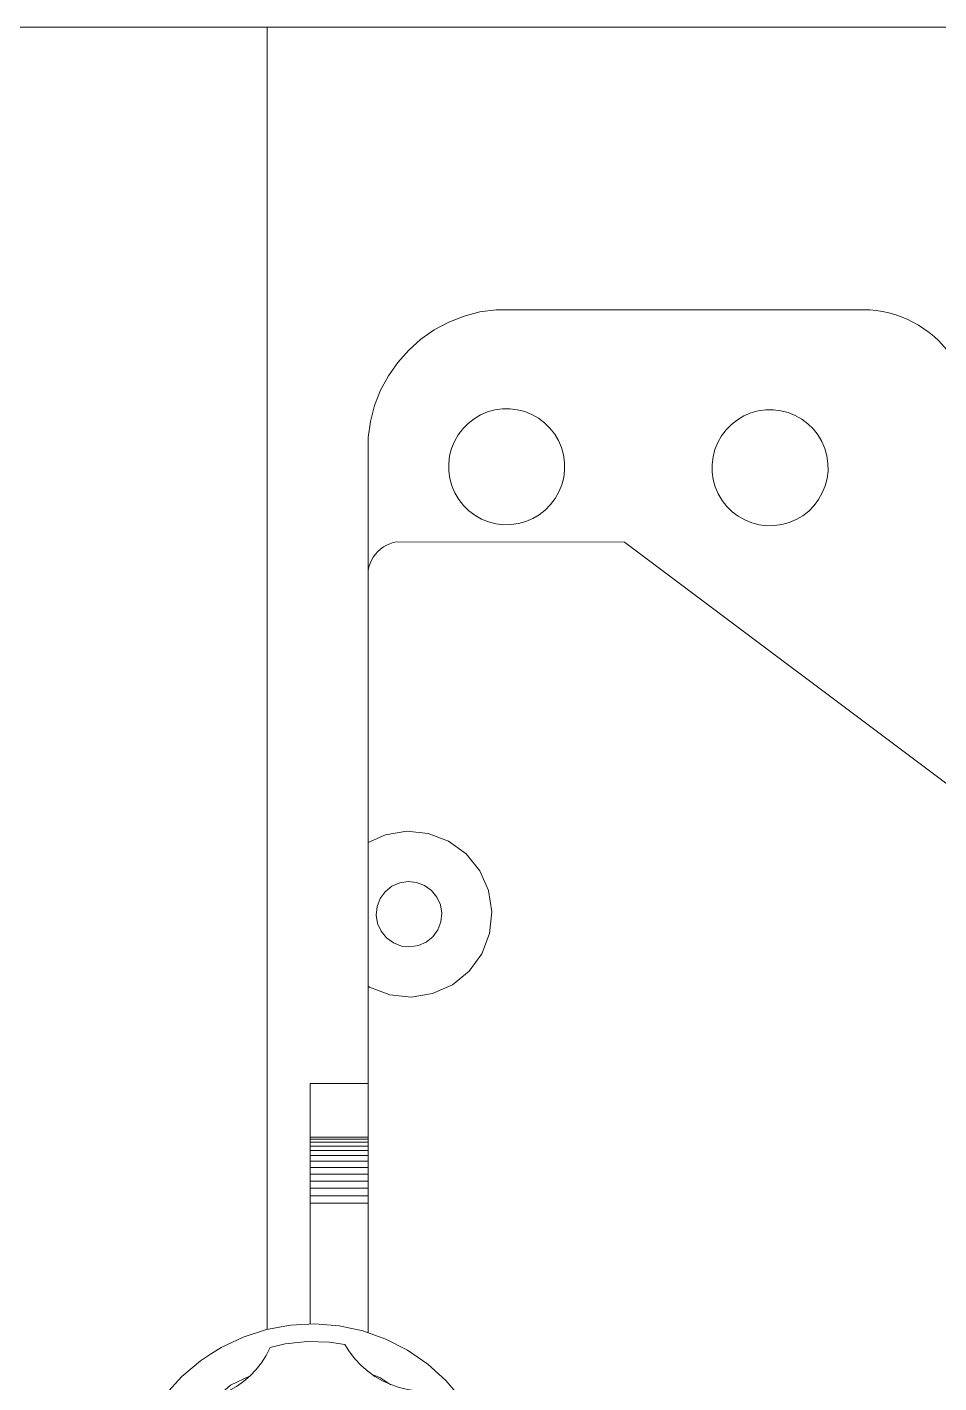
# Model space of a CAD drawing. Header units: inches. Extents: x -827 to 154, y -802 to 207.
# Drawn here: x -519.87 to -515.86, y -208.23 to -202.26 of the extents above; entities that cross this region are included whole.
import ezdxf

# ---------------------------------------------------------------- set-up
doc = ezdxf.new("R2010")
doc.units = ezdxf.units.IN
doc.header["$MEASUREMENT"] = 0
doc.layers.add('Layer0', color=7, linetype='Continuous', lineweight=9)
doc.layers.add('Miter_Saw_Station_skp', color=8, linetype='Continuous', lineweight=9)

# ---------------------------------------------------------------- blocks, each defined once
blk = doc.blocks.new('Miter_Saw_Station_skp_135-402575-Level 1')
at = {"layer": 'Layer0'}
for p, q in [((0.6736, 1.6082), (0.779, 1.6141)), ((0.6736, 1.6082), (0.779, 1.6141)), ((0.779, 1.6141), (0.8843, 1.6062)), ((0.779, 1.6141), (0.8843, 1.6062)), ((0.5554, 1.5242), (0.5802, 1.5583)), ((0.5802, 1.5583), (0.5554, 1.5242)), ((0.5554, 1.5242), (0.5802, 1.5583)), ((0.5554, 1.5242), (0.5802, 1.5583)), ((0.6017, 1.5946), (0.5802, 1.5583)), ((0.5802, 1.5583), (0.6017, 1.5946)), ((0.6017, 1.5946), (0.6736, 1.6082)), ((0.6017, 1.5946), (0.6736, 1.6082)), ((0.8843, 1.6062), (0.956, 1.5912)), ((0.8843, 1.6062), (0.956, 1.5912)), ((0.956, 1.5912), (0.9767, 1.5546)), ((0.9767, 1.5546), (0.956, 1.5912)), ((0.9767, 1.5546), (1.0009, 1.52)), ((0.9767, 1.5546), (1.0009, 1.52)), ((1.0009, 1.52), (0.9767, 1.5546)), ((0.9767, 1.5546), (1.0009, 1.52)), ((0.4967, 1.4638), (0.5275, 1.4926)), ((0.4967, 1.4638), (0.5275, 1.4926)), ((0.5275, 1.4926), (0.5554, 1.5242)), ((0.5554, 1.5242), (0.5275, 1.4926)), ((1.0282, 1.4879), (1.0009, 1.52)), ((1.0009, 1.52), (1.0282, 1.4879)), ((1.0282, 1.4879), (1.0584, 1.4585)), ((1.0282, 1.4879), (1.0584, 1.4585)), ((0.4276, 1.4156), (0.4633, 1.4381)), ((0.4276, 1.4156), (0.4633, 1.4381)), ((0.4633, 1.4381), (0.4967, 1.4638)), ((0.4633, 1.4381), (0.4967, 1.4638)), ((1.0584, 1.4585), (1.0913, 1.4322)), ((1.0584, 1.4585), (1.0913, 1.4322)), ((1.0913, 1.4322), (1.1266, 1.409)), ((1.0913, 1.4322), (1.1266, 1.409)), ((0.1846, 1.359), (0.1358, 1.3044)), ((0.1358, 1.3044), (0.1846, 1.359)), ((0.1846, 1.359), (0.2267, 1.3586)), ((0.1846, 1.359), (0.2267, 1.3586)), ((0.2267, 1.3586), (0.2687, 1.3622)), ((0.2687, 1.3622), (0.2267, 1.3586)), ((0.2267, 1.3586), (0.2687, 1.3622)), ((0.2267, 1.3586), (0.2687, 1.3622)), ((0.2687, 1.3622), (0.3102, 1.3699)), ((0.2687, 1.3622), (0.3102, 1.3699)), ((0.3102, 1.3699), (0.3507, 1.3814)), ((0.3102, 1.3699), (0.3507, 1.3814)), ((0.3507, 1.3814), (0.39, 1.3967)), ((0.3507, 1.3814), (0.39, 1.3967)), ((0.39, 1.3967), (0.4276, 1.4156)), ((0.39, 1.3967), (0.4276, 1.4156)), ((1.1266, 1.409), (1.1639, 1.3894)), ((1.1266, 1.409), (1.1639, 1.3894)), ((1.1639, 1.3894), (1.2028, 1.3733)), ((1.1639, 1.3894), (1.2028, 1.3733)), ((1.2028, 1.3733), (1.2432, 1.3611)), ((1.2028, 1.3733), (1.2432, 1.3611)), ((1.2432, 1.3611), (1.2845, 1.3527)), ((1.2432, 1.3611), (1.2845, 1.3527)), ((1.3264, 1.3483), (1.2845, 1.3527)), ((1.2845, 1.3527), (1.3264, 1.3483)), ((1.2845, 1.3527), (1.3264, 1.3483)), ((1.2845, 1.3527), (1.3264, 1.3483)), ((0.0763, 1.2172), (0.1358, 1.3044)), ((0.1358, 1.3044), (0.0763, 1.2172)), ((1.3264, 1.3483), (1.3686, 1.3478)), ((1.3264, 1.3483), (1.3686, 1.3478)), ((1.3686, 1.3478), (1.4163, 1.2923)), ((1.4163, 1.2923), (1.3686, 1.3478)), ((1.4741, 1.204), (1.4163, 1.2923)), ((1.4163, 1.2923), (1.4741, 1.204)), ((0.0763, 1.2172), (0.0287, 1.1229)), ((0.0763, 1.2172), (0.0287, 1.1229)), ((1.4741, 1.204), (1.5199, 1.1089)), ((1.5199, 1.1089), (1.4741, 1.204)), ((0.0287, 1.1229), (0.0045, 1.0538)), ((0.0287, 1.1229), (0.0045, 1.0538)), ((1.5466, 1.0279), (1.5199, 1.1089)), ((1.5199, 1.1089), (1.5466, 1.0279)), ((0.0252, 1.0171), (0.0045, 1.0538)), ((0.0045, 1.0538), (0.0252, 1.0171)), ((0.0252, 1.0171), (0.0423, 0.9786)), ((0.0252, 1.0171), (0.0423, 0.9786)), ((0.0423, 0.9786), (0.0252, 1.0171)), ((0.0252, 1.0171), (0.0423, 0.9786)), ((0.0423, 0.9786), (0.0557, 0.9386)), ((0.0423, 0.9786), (0.0557, 0.9386)), ((1.5058, 0.956), (1.5244, 0.993)), ((1.5058, 0.956), (1.5244, 0.993)), ((1.5244, 0.993), (1.5466, 1.0279)), ((1.5244, 0.993), (1.5466, 1.0279)), ((0.0557, 0.9386), (0.0653, 0.8975)), ((0.0557, 0.9386), (0.0653, 0.8975)), ((1.48, 0.8775), (1.4909, 0.9174)), ((1.48, 0.8775), (1.4909, 0.9174)), ((1.4909, 0.9174), (1.5058, 0.956)), ((1.4909, 0.9174), (1.5058, 0.956)), ((0.0653, 0.8975), (0.0709, 0.8558)), ((0.0653, 0.8975), (0.0709, 0.8558)), ((0.0709, 0.8558), (0.0725, 0.8136)), ((0.0725, 0.8136), (0.0709, 0.8558)), ((1.4731, 0.8367), (1.48, 0.8775)), ((1.4731, 0.8367), (1.48, 0.8775)), ((0.0725, 0.8136), (0.0701, 0.7715)), ((0.0701, 0.7715), (0.0725, 0.8136)), ((1.4703, 0.7954), (1.4731, 0.8367)), ((1.4703, 0.7954), (1.4731, 0.8367)), ((1.4716, 0.754), (1.4703, 0.7954)), ((1.4716, 0.754), (1.4703, 0.7954)), ((0.0534, 0.689), (0.0637, 0.7299)), ((0.0637, 0.7299), (0.0534, 0.689)), ((0.0637, 0.7299), (0.0701, 0.7715)), ((0.0701, 0.7715), (0.0637, 0.7299)), ((1.4771, 0.713), (1.4716, 0.754)), ((1.4716, 0.754), (1.4771, 0.713)), ((1.4771, 0.713), (1.4866, 0.6727)), ((1.4866, 0.6727), (1.4771, 0.713)), ((0.0214, 0.6111), (0.0392, 0.6493)), ((0.0392, 0.6493), (0.0214, 0.6111)), ((0.0214, 0.6111), (0.0392, 0.6493)), ((0.0214, 0.6111), (0.0392, 0.6493)), ((0.0392, 0.6493), (0.0534, 0.689)), ((0.0534, 0.689), (0.0392, 0.6493)), ((1.4866, 0.6727), (1.5, 0.6336)), ((1.5, 0.6336), (1.4866, 0.6727)), ((0.0214, 0.6111), (0, 0.5748)), ((0.0214, 0.6111), (0, 0.5748)), ((1.5, 0.6336), (1.5173, 0.596)), ((1.5173, 0.596), (1.5, 0.6336)), ((1.5, 0.6336), (1.5173, 0.596)), ((1.5, 0.6336), (1.5173, 0.596)), ((1.5173, 0.596), (1.5383, 0.5603)), ((1.5383, 0.5603), (1.5173, 0.596)), ((0.0229, 0.5052), (0, 0.5748)), ((0, 0.5748), (0.0229, 0.5052)), ((1.5141, 0.4912), (1.5383, 0.5603)), ((1.5141, 0.4912), (1.5383, 0.5603)), ((0.0229, 0.5052), (0.0687, 0.4101)), ((0.0229, 0.5052), (0.0687, 0.4101)), ((1.4665, 0.3969), (1.5141, 0.4912)), ((1.4665, 0.3969), (1.5141, 0.4912)), ((0.0687, 0.4101), (0.1265, 0.3218)), ((0.0687, 0.4101), (0.1265, 0.3218)), ((1.4071, 0.3097), (1.4665, 0.3969)), ((1.4665, 0.3969), (1.4071, 0.3097)), ((0.1265, 0.3218), (0.1609, 0.2818)), ((0.1609, 0.2818), (0.1265, 0.3218)), ((0.1609, 0.2818), (0.1265, 0.3218)), ((0.1265, 0.3218), (0.1609, 0.2818)), ((0.1609, 0.2818), (0.1821, 0.2571)), ((0.1609, 0.2818), (0.1821, 0.2571)), ((0.1821, 0.2571), (0.1609, 0.2818)), ((0.1609, 0.2818), (0.1821, 0.2571)), ((0.1821, 0.2571), (0.2236, 0.2588)), ((0.1821, 0.2571), (0.2236, 0.2588)), ((0.1821, 0.2571), (0.2236, 0.2588)), ((0.2236, 0.2588), (0.1821, 0.2571)), ((0.2236, 0.2588), (0.2651, 0.2561)), ((0.2651, 0.2561), (0.2236, 0.2588)), ((1.3583, 0.2551), (1.4071, 0.3097)), ((1.3583, 0.2551), (1.4071, 0.3097)), ((0.306, 0.2493), (0.2651, 0.2561)), ((0.2651, 0.2561), (0.306, 0.2493)), ((0.346, 0.2383), (0.306, 0.2493)), ((0.306, 0.2493), (0.346, 0.2383)), ((0.346, 0.2383), (0.3848, 0.2232)), ((0.3848, 0.2232), (0.346, 0.2383)), ((0.3848, 0.2232), (0.4217, 0.2043)), ((0.4217, 0.2043), (0.3848, 0.2232)), ((0.4217, 0.2043), (0.4565, 0.1817)), ((0.4565, 0.1817), (0.4217, 0.2043)), ((1.0795, 0.176), (1.1152, 0.1985)), ((1.1152, 0.1985), (1.0795, 0.176)), ((1.1152, 0.1985), (1.1528, 0.2174)), ((1.1528, 0.2174), (1.1152, 0.1985)), ((1.1528, 0.2174), (1.1921, 0.2327)), ((1.1921, 0.2327), (1.1528, 0.2174)), ((1.2327, 0.2443), (1.1921, 0.2327)), ((1.1921, 0.2327), (1.2327, 0.2443)), ((1.2327, 0.2443), (1.2741, 0.2519)), ((1.2741, 0.2519), (1.2327, 0.2443)), ((1.2741, 0.2519), (1.3161, 0.2555)), ((1.2741, 0.2519), (1.3161, 0.2555)), ((1.3161, 0.2555), (1.2741, 0.2519)), ((1.2741, 0.2519), (1.3161, 0.2555)), ((1.3583, 0.2551), (1.3161, 0.2555)), ((1.3161, 0.2555), (1.3583, 0.2551)), ((0.4565, 0.1817), (0.4889, 0.1556)), ((0.4889, 0.1556), (0.4565, 0.1817)), ((0.4889, 0.1556), (0.5183, 0.1264)), ((0.5183, 0.1264), (0.4889, 0.1556)), ((1.0153, 0.1215), (1.0461, 0.1503)), ((1.0461, 0.1503), (1.0153, 0.1215)), ((1.0461, 0.1503), (1.0795, 0.176)), ((1.0795, 0.176), (1.0461, 0.1503)), ((0.5183, 0.1264), (0.5447, 0.0943)), ((0.5183, 0.1264), (0.5447, 0.0943)), ((0.5447, 0.0943), (0.5676, 0.0597)), ((0.5447, 0.0943), (0.5676, 0.0597)), ((0.5676, 0.0597), (0.5447, 0.0943)), ((0.5447, 0.0943), (0.5676, 0.0597)), ((0.9626, 0.0558), (0.9874, 0.0899)), ((0.9874, 0.0899), (0.9626, 0.0558)), ((0.9626, 0.0558), (0.9874, 0.0899)), ((0.9626, 0.0558), (0.9874, 0.0899)), ((0.9874, 0.0899), (1.0153, 0.1215)), ((0.9874, 0.0899), (1.0153, 0.1215)), ((0.5676, 0.0597), (0.5869, 0.0229)), ((0.5676, 0.0597), (0.5869, 0.0229)), ((0.5869, 0.0229), (0.6585, 0.0079)), ((0.6585, 0.0079), (0.5869, 0.0229)), ((0.6585, 0.0079), (0.7638, 0)), ((0.7638, 0), (0.6585, 0.0079)), ((0.7638, 0), (0.8692, 0.0059)), ((0.8692, 0.0059), (0.7638, 0)), ((0.8692, 0.0059), (0.9412, 0.0195)), ((0.9412, 0.0195), (0.8692, 0.0059)), ((0.9412, 0.0195), (0.9626, 0.0558)), ((0.9412, 0.0195), (0.9626, 0.0558))]:
    blk.add_line(p, q, dxfattribs=at)
blk = doc.blocks.new('Miter_Saw_Station_skp_134-402574-Level 1')
blk.add_blockref('Miter_Saw_Station_skp_135-402575-Level 1', (0, 0))
blk = doc.blocks.new('Miter_Saw_Station_skp_133-402573-Level 1')
at = {"layer": 'Layer0'}
for p, q in [((0.6008, 1.7234), (0.7128, 1.7532)), ((0.6008, 1.7234), (0.7128, 1.7532)), ((0.7128, 1.7532), (0.8277, 1.7681)), ((0.7128, 1.7532), (0.8277, 1.7681)), ((0.8277, 1.7681), (0.9436, 1.7679)), ((0.8277, 1.7681), (0.9436, 1.7679)), ((0.9436, 1.7679), (1.0584, 1.7525)), ((0.9436, 1.7679), (1.0584, 1.7525)), ((1.0584, 1.7525), (1.1703, 1.7223)), ((1.0584, 1.7525), (1.1703, 1.7223)), ((0.3932, 1.6215), (0.4937, 1.6792)), ((0.3932, 1.6215), (0.4937, 1.6792)), ((0.4937, 1.6792), (0.6008, 1.7234)), ((0.4937, 1.6792), (0.6008, 1.7234)), ((1.1703, 1.7223), (1.2773, 1.6778)), ((1.1703, 1.7223), (1.2773, 1.6778)), ((1.2773, 1.6778), (1.3775, 1.6197)), ((1.2773, 1.6778), (1.3775, 1.6197)), ((0.3012, 1.5511), (0.3932, 1.6215)), ((0.3012, 1.5511), (0.3932, 1.6215)), ((1.3775, 1.6197), (1.4693, 1.549)), ((1.3775, 1.6197), (1.4693, 1.549)), ((0.2191, 1.4693), (0.3012, 1.5511)), ((0.2191, 1.4693), (0.3012, 1.5511)), ((1.5511, 1.4669), (1.4693, 1.549)), ((1.4693, 1.549), (1.5511, 1.4669)), ((0.2191, 1.4693), (0.1664, 1.4009)), ((0.1664, 1.4009), (0.2191, 1.4693)), ((1.6215, 1.3748), (1.5511, 1.4669)), ((1.5511, 1.4669), (1.6215, 1.3748)), ((1.6792, 1.2744), (1.6215, 1.3748)), ((1.6215, 1.3748), (1.6792, 1.2744)), ((1.7234, 1.1672), (1.6792, 1.2744)), ((1.6792, 1.2744), (1.7234, 1.1672)), ((1.7532, 1.0553), (1.7234, 1.1672)), ((1.7234, 1.1672), (1.7532, 1.0553)), ((1.7532, 1.0553), (1.7681, 0.9403)), ((1.7681, 0.9403), (1.7532, 1.0553)), ((1.7532, 1.0553), (1.7681, 0.9403)), ((1.7532, 1.0553), (1.7681, 0.9403)), ((1.7681, 0.9403), (1.768, 0.884)), ((1.768, 0.884), (1.7681, 0.9403)), ((1.7681, 0.9403), (1.768, 0.884)), ((1.7681, 0.9403), (1.768, 0.884)), ((1.768, 0.884), (1.7679, 0.8245)), ((1.7679, 0.8245), (1.768, 0.884)), ((1.7679, 0.8245), (1.768, 0.884)), ((1.7679, 0.8245), (1.768, 0.884)), ((1.7679, 0.8245), (1.7525, 0.7096)), ((1.7525, 0.7096), (1.7679, 0.8245)), ((1.7525, 0.7096), (1.7679, 0.8245)), ((1.7525, 0.7096), (1.7679, 0.8245)), ((1.7223, 0.5978), (1.7525, 0.7096)), ((1.7223, 0.5978), (1.7525, 0.7096)), ((1.6778, 0.4908), (1.7223, 0.5978)), ((1.6778, 0.4908), (1.7223, 0.5978)), ((1.6197, 0.3905), (1.6778, 0.4908)), ((1.6197, 0.3905), (1.6778, 0.4908)), ((1.549, 0.2987), (1.6197, 0.3905)), ((1.549, 0.2987), (1.6197, 0.3905)), ((0.1686, 0.3645), (0.217, 0.3012)), ((0.1686, 0.3645), (0.217, 0.3012)), ((0.217, 0.3012), (0.2987, 0.2191)), ((0.217, 0.3012), (0.2987, 0.2191)), ((1.549, 0.2987), (1.4669, 0.217)), ((1.4669, 0.217), (1.549, 0.2987)), ((0.3905, 0.1484), (0.2987, 0.2191)), ((0.2987, 0.2191), (0.3905, 0.1484)), ((1.4669, 0.217), (1.3748, 0.1466)), ((1.3748, 0.1466), (1.4669, 0.217)), ((0.4908, 0.0903), (0.3905, 0.1484)), ((0.3905, 0.1484), (0.4908, 0.0903)), ((1.3748, 0.1466), (1.2744, 0.0888)), ((1.2744, 0.0888), (1.3748, 0.1466)), ((0.5978, 0.0457), (0.4908, 0.0903)), ((0.4908, 0.0903), (0.5978, 0.0457)), ((1.2744, 0.0888), (1.1672, 0.0447)), ((1.1672, 0.0447), (1.2744, 0.0888)), ((0.7096, 0.0155), (0.5978, 0.0457)), ((0.5978, 0.0457), (0.7096, 0.0155)), ((0.8245, 0.0002), (0.7096, 0.0155)), ((0.7096, 0.0155), (0.8245, 0.0002)), ((0.9403, 0), (0.8245, 0.0002)), ((0.8245, 0.0002), (0.9403, 0)), ((1.0553, 0.0149), (0.9403, 0)), ((0.9403, 0), (1.0553, 0.0149)), ((1.1672, 0.0447), (1.0553, 0.0149)), ((1.0553, 0.0149), (1.1672, 0.0447))]:
    blk.add_line(p, q, dxfattribs=at)
blk = doc.blocks.new('Miter_Saw_Station_skp_132-402572-Level 1')
at = {"layer": 'Layer0'}
for p, q in [((0.9805, 1.3565), (1.063, 1.3224)), ((1.063, 1.3224), (0.9805, 1.3565)), ((0.3082, 1.2869), (0.3543, 1.3224)), ((0.3543, 1.3224), (0.3082, 1.2869)), ((0.4053, 1.3435), (0.3543, 1.3224)), ((0.3543, 1.3224), (0.4053, 1.3435)), ((1.1391, 1.264), (1.063, 1.3224)), ((1.063, 1.3224), (1.1391, 1.264)), ((1.4083, 0.7772), (1.4173, 0.7087)), ((1.4083, 0.7772), (1.4173, 0.7087)), ((1.4039, 0.6065), (1.4173, 0.7087)), ((1.4173, 0.7087), (1.4039, 0.6065)), ((1.0045, 0.0707), (1.063, 0.0949)), ((1.0045, 0.0707), (1.063, 0.0949)), ((1.063, 0.0949), (1.0868, 0.1132)), ((1.063, 0.0949), (1.0868, 0.1132))]:
    blk.add_line(p, q, dxfattribs=at)
blk = doc.blocks.new('Miter_Saw_Station_skp_131-402571-Level 1')
for name, p in [('Miter_Saw_Station_skp_133-402573-Level 1', (0, 0)), ('Miter_Saw_Station_skp_134-402574-Level 1', (0.102, 0.069)), ('Miter_Saw_Station_skp_132-402572-Level 1', (0.1754, 0.1754))]:
    blk.add_blockref(name, p)
blk = doc.blocks.new('Miter_Saw_Station_skp_125-402565-Level 1')
at = {"rotation": 303}
blk.add_blockref('Miter_Saw_Station_skp_131-402571-Level 1', (2.9883, 1.1457), dxfattribs=at)
blk = doc.blocks.new('Miter_Saw_Station_skp_124-402564-Level 1')
at = {"rotation": 90.00000000000001}
blk.add_blockref('Miter_Saw_Station_skp_125-402565-Level 1', (5.5684, 21.3861), dxfattribs=at)
blk = doc.blocks.new('Miter_Saw_Station_skp_85-402525-Level 1')
at = {"layer": 'Layer0'}
for p, q in [((25.2591, 7.8505), (25.2591, 6.2042)), ((25.2591, 6.2042), (25.2591, 7.8505)), ((25.5346, 7.2356), (25.5346, 7.8091)), ((25.5346, 7.8091), (25.5346, 7.2356)), ((25.2591, 7.2356), (25.5346, 7.2356)), ((25.2591, 7.2356), (25.5346, 7.2356)), ((25.5346, 7.1997), (25.5346, 7.2356)), ((25.5346, 7.1997), (25.5346, 7.2356)), ((25.5346, 7.1997), (25.2591, 7.1997)), ((25.2591, 7.1997), (25.5346, 7.1997)), ((25.2591, 7.1643), (25.5346, 7.1643)), ((25.5346, 7.1643), (25.2591, 7.1643)), ((25.5346, 7.1643), (25.5346, 7.1997)), ((25.5346, 7.1643), (25.5346, 7.1997)), ((25.5346, 7.1298), (25.5346, 7.1643)), ((25.5346, 7.1298), (25.5346, 7.1643)), ((25.5346, 7.1298), (25.2591, 7.1298)), ((25.5346, 7.1298), (25.2591, 7.1298)), ((25.2591, 7.0965), (25.5346, 7.0965)), ((25.5346, 7.0965), (25.2591, 7.0965)), ((25.5346, 7.0965), (25.5346, 7.1298)), ((25.5346, 7.1298), (25.5346, 7.0965)), ((25.5346, 7.065), (25.5346, 7.0965)), ((25.5346, 7.0965), (25.5346, 7.065)), ((25.2591, 7.065), (25.5346, 7.065)), ((25.2591, 7.065), (25.5346, 7.065)), ((25.2591, 7.0356), (25.5346, 7.0356)), ((25.5346, 7.0356), (25.2591, 7.0356)), ((25.5346, 7.0356), (25.5346, 7.065)), ((25.5346, 7.0356), (25.5346, 7.065)), ((25.5346, 7.0086), (25.5346, 7.0356)), ((25.5346, 7.0086), (25.5346, 7.0356)), ((25.2591, 7.0086), (25.5346, 7.0086)), ((25.5346, 7.0086), (25.2591, 7.0086)), ((25.5346, 6.9845), (25.2591, 6.9845)), ((25.2591, 6.9845), (25.5346, 6.9845)), ((25.5346, 6.9634), (25.2591, 6.9634)), ((25.5346, 6.9634), (25.2591, 6.9634)), ((25.5346, 6.9845), (25.5346, 7.0086)), ((25.5346, 6.9845), (25.5346, 7.0086)), ((25.5346, 6.9634), (25.5346, 6.9845)), ((25.5346, 6.9634), (25.5346, 6.9845)), ((25.5346, 6.9457), (25.5346, 6.9634)), ((25.5346, 6.9634), (25.5346, 6.9457)), ((25.5346, 6.9457), (25.2591, 6.9457)), ((25.2591, 6.9457), (25.5346, 6.9457)), ((25.5346, 6.9316), (25.2591, 6.9316)), ((25.2591, 6.9316), (25.5346, 6.9316)), ((25.2591, 6.9212), (25.5346, 6.9212)), ((25.5346, 6.9212), (25.2591, 6.9212)), ((25.5346, 6.9316), (25.5346, 6.9457)), ((25.5346, 6.9457), (25.5346, 6.9316)), ((25.5346, 6.9212), (25.5346, 6.9316)), ((25.5346, 6.9316), (25.5346, 6.9212)), ((25.5346, 6.6662), (25.5346, 6.9212)), ((25.5346, 6.9212), (25.5346, 6.6662)), ((25.2591, 6.6662), (25.5346, 6.6662)), ((25.2591, 6.6662), (25.5346, 6.6662)), ((24.953, 6.24), (25.0545, 6.2562)), ((25.0545, 6.2562), (24.953, 6.24)), ((25.0545, 6.2562), (25.1567, 6.2455)), ((25.1567, 6.2455), (25.0545, 6.2562)), ((25.1567, 6.2455), (25.2527, 6.2088)), ((25.2527, 6.2088), (25.1567, 6.2455)), ((24.7793, 6.1333), (24.8592, 6.1981)), ((24.8592, 6.1981), (24.7793, 6.1333)), ((24.8592, 6.1981), (24.953, 6.24)), ((24.953, 6.24), (24.8592, 6.1981)), ((25.2591, 6.2042), (25.2527, 6.2088)), ((25.2527, 6.2088), (25.2591, 6.2042)), ((25.2591, 5.5217), (25.2591, 6.2042)), ((25.2591, 5.5217), (25.2591, 6.2042)), ((24.719, 6.0501), (24.7793, 6.1333)), ((24.7793, 6.1333), (24.719, 6.0501)), ((24.6823, 5.9541), (24.719, 6.0501)), ((24.719, 6.0501), (24.6823, 5.9541)), ((24.9523, 5.9695), (24.9838, 5.9951)), ((24.9838, 5.9951), (24.9523, 5.9695)), ((24.9838, 5.9951), (25.0209, 6.0116)), ((24.9838, 5.9951), (25.0209, 6.0116)), ((25.0209, 6.0116), (25.061, 6.018)), ((25.061, 6.018), (25.0209, 6.0116)), ((25.061, 6.018), (25.1013, 6.0138)), ((25.1013, 6.0138), (25.061, 6.018)), ((25.1013, 6.0138), (25.1392, 5.9993)), ((25.1013, 6.0138), (25.1392, 5.9993)), ((25.1392, 5.9993), (25.1721, 5.9755)), ((25.1721, 5.9755), (25.1392, 5.9993)), ((24.6716, 5.8519), (24.6823, 5.9541)), ((24.6716, 5.8519), (24.6823, 5.9541)), ((24.914, 5.8987), (24.9285, 5.9366)), ((24.9285, 5.9366), (24.914, 5.8987)), ((24.9285, 5.9366), (24.9523, 5.9695)), ((24.9523, 5.9695), (24.9285, 5.9366)), ((25.1721, 5.9755), (25.1977, 5.944)), ((25.1977, 5.944), (25.1721, 5.9755)), ((25.1977, 5.944), (25.2142, 5.9069)), ((25.1977, 5.944), (25.2142, 5.9069)), ((24.9098, 5.8584), (24.914, 5.8987)), ((24.914, 5.8987), (24.9098, 5.8584)), ((25.2206, 5.8668), (25.2142, 5.9069)), ((25.2142, 5.9069), (25.2206, 5.8668)), ((25.2164, 5.8265), (25.2206, 5.8668)), ((25.2206, 5.8668), (25.2164, 5.8265)), ((24.6716, 5.8519), (24.6878, 5.7504)), ((24.6878, 5.7504), (24.6716, 5.8519)), ((24.9162, 5.8183), (24.9098, 5.8584)), ((24.9098, 5.8584), (24.9162, 5.8183)), ((24.9162, 5.8183), (24.9327, 5.7812)), ((24.9162, 5.8183), (24.9327, 5.7812)), ((25.2019, 5.7886), (25.2164, 5.8265)), ((25.2164, 5.8265), (25.2019, 5.7886)), ((24.6878, 5.7504), (24.7297, 5.6566)), ((24.7297, 5.6566), (24.6878, 5.7504)), ((24.9327, 5.7812), (24.9583, 5.7497)), ((24.9583, 5.7497), (24.9327, 5.7812)), ((24.9583, 5.7497), (24.9912, 5.7259)), ((24.9583, 5.7497), (24.9912, 5.7259)), ((25.1095, 5.7136), (25.1465, 5.7301)), ((25.1465, 5.7301), (25.1095, 5.7136)), ((25.1465, 5.7301), (25.1781, 5.7557)), ((25.1465, 5.7301), (25.1781, 5.7557)), ((25.1781, 5.7557), (25.2019, 5.7886)), ((25.1781, 5.7557), (25.2019, 5.7886)), ((24.0415, 4.0955), (21.945, 5.6707)), ((24.0415, 4.0955), (21.945, 5.6707)), ((24.9912, 5.7259), (25.0291, 5.7114)), ((24.9912, 5.7259), (25.0291, 5.7114)), ((25.0291, 5.7114), (25.0694, 5.7072)), ((25.0291, 5.7114), (25.0694, 5.7072)), ((25.0694, 5.7072), (25.1095, 5.7136)), ((25.0694, 5.7072), (25.1095, 5.7136)), ((24.7297, 5.6566), (24.7945, 5.5767)), ((24.7297, 5.6566), (24.7945, 5.5767)), ((24.7945, 5.5767), (24.8777, 5.5164)), ((24.7945, 5.5767), (24.8777, 5.5164)), ((24.8777, 5.5164), (24.9737, 5.4797)), ((24.8777, 5.5164), (24.9737, 5.4797)), ((24.9737, 5.4797), (25.0759, 5.469)), ((24.9737, 5.4797), (25.0759, 5.469)), ((25.0759, 5.469), (25.1774, 5.4852)), ((25.0759, 5.469), (25.1774, 5.4852)), ((25.1774, 5.4852), (25.2591, 5.5217)), ((25.1774, 5.4852), (25.2591, 5.5217)), ((25.2591, 5.5217), (25.2591, 4.2301)), ((25.2591, 4.2301), (25.2591, 5.5217)), ((25.2436, 4.1815), (25.2504, 4.1971)), ((25.2436, 4.1815), (25.2504, 4.1971)), ((25.2504, 4.1971), (25.2556, 4.2133)), ((25.2556, 4.2133), (25.2504, 4.1971)), ((25.2556, 4.2133), (25.2591, 4.2301)), ((25.2591, 4.2301), (25.2556, 4.2133)), ((25.2591, 3.5993), (25.2591, 4.2301)), ((25.2591, 4.2301), (25.2591, 3.5993)), ((25.2591, 4.2301), (25.2591, 3.5993)), ((25.2591, 3.5993), (25.2591, 4.2301)), ((25.1871, 4.1188), (25.201, 4.1288)), ((25.1871, 4.1188), (25.201, 4.1288)), ((25.201, 4.1288), (25.2136, 4.1402)), ((25.2136, 4.1402), (25.201, 4.1288)), ((25.2136, 4.1402), (25.2251, 4.1528)), ((25.2136, 4.1402), (25.2251, 4.1528)), ((25.2351, 4.1667), (25.2251, 4.1528)), ((25.2251, 4.1528), (25.2351, 4.1667)), ((25.2351, 4.1667), (25.2436, 4.1815)), ((25.2436, 4.1815), (25.2351, 4.1667)), ((24.0415, 4.0955), (25.1237, 4.0948)), ((24.0415, 4.0955), (25.1237, 4.0948)), ((25.1237, 4.0948), (25.1404, 4.0982)), ((25.1404, 4.0982), (25.1237, 4.0948)), ((25.1404, 4.0982), (25.1567, 4.1034)), ((25.1567, 4.1034), (25.1404, 4.0982)), ((25.1723, 4.1103), (25.1567, 4.1034)), ((25.1567, 4.1034), (25.1723, 4.1103)), ((25.1723, 4.1103), (25.1871, 4.1188)), ((25.1871, 4.1188), (25.1723, 4.1103)), ((23.2604, 4.0029), (23.2272, 3.9888)), ((23.2272, 3.9888), (23.2604, 4.0029)), ((23.2951, 4.0125), (23.2604, 4.0029)), ((23.2604, 4.0029), (23.2951, 4.0125)), ((23.2951, 4.0125), (23.3308, 4.0175)), ((23.2951, 4.0125), (23.3308, 4.0175)), ((23.3308, 4.0175), (23.3669, 4.0178)), ((23.3308, 4.0175), (23.3669, 4.0178)), ((23.3669, 4.0178), (23.4026, 4.0134)), ((23.3669, 4.0178), (23.4026, 4.0134)), ((23.4026, 4.0134), (23.4375, 4.0043)), ((23.4375, 4.0043), (23.4026, 4.0134)), ((23.4375, 4.0043), (23.471, 3.9908)), ((23.471, 3.9908), (23.4375, 4.0043)), ((24.5107, 3.9982), (24.4776, 3.9842)), ((24.4776, 3.9842), (24.5107, 3.9982)), ((24.5455, 4.0079), (24.5107, 3.9982)), ((24.5107, 3.9982), (24.5455, 4.0079)), ((24.5455, 4.0079), (24.5812, 4.0129)), ((24.5455, 4.0079), (24.5812, 4.0129)), ((24.5812, 4.0129), (24.5455, 4.0079)), ((24.5455, 4.0079), (24.5812, 4.0129)), ((24.5812, 4.0129), (24.6172, 4.0132)), ((24.5812, 4.0129), (24.6172, 4.0132)), ((24.6172, 4.0132), (24.653, 4.0088)), ((24.6172, 4.0132), (24.653, 4.0088)), ((24.653, 4.0088), (24.6879, 3.9997)), ((24.6879, 3.9997), (24.653, 4.0088)), ((24.6879, 3.9997), (24.7213, 3.9862)), ((24.7213, 3.9862), (24.6879, 3.9997)), ((23.1677, 3.9483), (23.1424, 3.9226)), ((23.1424, 3.9226), (23.1677, 3.9483)), ((23.1961, 3.9705), (23.1677, 3.9483)), ((23.1677, 3.9483), (23.1961, 3.9705)), ((23.2272, 3.9888), (23.1961, 3.9705)), ((23.1961, 3.9705), (23.2272, 3.9888)), ((23.471, 3.9908), (23.5023, 3.9731)), ((23.5023, 3.9731), (23.471, 3.9908)), ((23.5023, 3.9731), (23.5311, 3.9514)), ((23.5311, 3.9514), (23.5023, 3.9731)), ((23.5311, 3.9514), (23.5568, 3.9261)), ((23.5568, 3.9261), (23.5311, 3.9514)), ((24.4181, 3.9437), (24.3928, 3.918)), ((24.3928, 3.918), (24.4181, 3.9437)), ((24.4465, 3.9659), (24.4181, 3.9437)), ((24.4181, 3.9437), (24.4465, 3.9659)), ((24.4776, 3.9842), (24.4465, 3.9659)), ((24.4465, 3.9659), (24.4776, 3.9842)), ((24.7213, 3.9862), (24.7527, 3.9685)), ((24.7527, 3.9685), (24.7213, 3.9862)), ((24.7527, 3.9685), (24.7815, 3.9467)), ((24.7815, 3.9467), (24.7527, 3.9685)), ((24.7815, 3.9467), (24.8072, 3.9215)), ((24.8072, 3.9215), (24.7815, 3.9467)), ((23.1207, 3.8938), (23.103, 3.8625)), ((23.1207, 3.8938), (23.103, 3.8625)), ((23.1207, 3.8938), (23.103, 3.8625)), ((23.103, 3.8625), (23.1207, 3.8938)), ((23.1424, 3.9226), (23.1207, 3.8938)), ((23.1207, 3.8938), (23.1424, 3.9226)), ((23.1424, 3.9226), (23.1207, 3.8938)), ((23.1207, 3.8938), (23.1424, 3.9226)), ((23.5568, 3.9261), (23.579, 3.8977)), ((23.5568, 3.9261), (23.579, 3.8977)), ((23.579, 3.8977), (23.5973, 3.8666)), ((23.579, 3.8977), (23.5973, 3.8666)), ((23.5973, 3.8666), (23.6114, 3.8334)), ((23.5973, 3.8666), (23.6114, 3.8334)), ((24.3711, 3.8892), (24.3533, 3.8578)), ((24.3533, 3.8578), (24.3711, 3.8892)), ((24.3928, 3.918), (24.3711, 3.8892)), ((24.3711, 3.8892), (24.3928, 3.918)), ((24.8072, 3.9215), (24.8294, 3.8931)), ((24.8072, 3.9215), (24.8294, 3.8931)), ((24.8294, 3.8931), (24.8477, 3.862)), ((24.8294, 3.8931), (24.8477, 3.862)), ((23.0894, 3.829), (23.0804, 3.7941)), ((23.0894, 3.829), (23.0804, 3.7941)), ((23.0894, 3.829), (23.0804, 3.7941)), ((23.0804, 3.7941), (23.0894, 3.829)), ((23.103, 3.8625), (23.0894, 3.829)), ((23.103, 3.8625), (23.0894, 3.829)), ((23.103, 3.8625), (23.0894, 3.829)), ((23.0894, 3.829), (23.103, 3.8625)), ((23.6114, 3.8334), (23.621, 3.7987)), ((23.6114, 3.8334), (23.621, 3.7987)), ((23.621, 3.7987), (23.626, 3.763)), ((23.621, 3.7987), (23.626, 3.763)), ((24.3398, 3.8244), (24.3308, 3.7895)), ((24.3308, 3.7895), (24.3398, 3.8244)), ((24.3533, 3.8578), (24.3398, 3.8244)), ((24.3398, 3.8244), (24.3533, 3.8578)), ((24.8477, 3.862), (24.8617, 3.8288)), ((24.8477, 3.862), (24.8617, 3.8288)), ((24.8617, 3.8288), (24.8714, 3.7941)), ((24.8617, 3.8288), (24.8714, 3.7941)), ((23.076, 3.7584), (23.0804, 3.7941)), ((23.076, 3.7584), (23.0804, 3.7941)), ((23.0763, 3.7223), (23.076, 3.7584)), ((23.0763, 3.7223), (23.076, 3.7584)), ((23.6263, 3.7269), (23.626, 3.763)), ((23.626, 3.763), (23.6263, 3.7269)), ((24.3264, 3.7537), (24.3308, 3.7895)), ((24.3264, 3.7537), (24.3308, 3.7895)), ((24.3267, 3.7177), (24.3264, 3.7537)), ((24.3267, 3.7177), (24.3264, 3.7537)), ((24.8714, 3.7941), (24.8764, 3.7584)), ((24.8714, 3.7941), (24.8764, 3.7584)), ((24.8767, 3.7223), (24.8764, 3.7584)), ((24.8764, 3.7584), (24.8767, 3.7223)), ((22.0771, 3.6766), (22.5497, 3.1404)), ((23.0763, 3.7223), (23.0813, 3.6866)), ((23.0813, 3.6866), (23.0763, 3.7223)), ((23.0813, 3.6866), (23.0909, 3.6519)), ((23.0909, 3.6519), (23.0813, 3.6866)), ((23.6128, 3.6563), (23.6219, 3.6912)), ((23.6219, 3.6912), (23.6128, 3.6563)), ((23.6219, 3.6912), (23.6263, 3.7269)), ((23.6263, 3.7269), (23.6219, 3.6912)), ((24.3317, 3.682), (24.3267, 3.7177)), ((24.3317, 3.682), (24.3267, 3.7177)), ((24.3413, 3.6473), (24.3317, 3.682)), ((24.3413, 3.6473), (24.3317, 3.682)), ((24.8632, 3.6516), (24.8723, 3.6865)), ((24.8632, 3.6516), (24.8723, 3.6865)), ((24.8723, 3.6865), (24.8767, 3.7223)), ((24.8767, 3.7223), (24.8723, 3.6865)), ((23.0909, 3.6519), (23.105, 3.6187)), ((23.105, 3.6187), (23.0909, 3.6519)), ((23.105, 3.6187), (23.1233, 3.5876)), ((23.1233, 3.5876), (23.105, 3.6187)), ((23.5816, 3.5915), (23.5993, 3.6228)), ((23.5816, 3.5915), (23.5993, 3.6228)), ((23.5993, 3.6228), (23.6128, 3.6563)), ((23.5993, 3.6228), (23.6128, 3.6563)), ((24.3554, 3.6141), (24.3413, 3.6473)), ((24.3554, 3.6141), (24.3413, 3.6473)), ((24.3554, 3.6141), (24.3737, 3.583)), ((24.3554, 3.6141), (24.3737, 3.583)), ((24.3554, 3.6141), (24.3737, 3.583)), ((24.3737, 3.583), (24.3554, 3.6141)), ((24.8319, 3.5868), (24.8497, 3.6182)), ((24.8497, 3.6182), (24.8319, 3.5868)), ((24.8497, 3.6182), (24.8632, 3.6516)), ((24.8632, 3.6516), (24.8497, 3.6182)), ((23.1233, 3.5876), (23.1455, 3.5592)), ((23.1455, 3.5592), (23.1233, 3.5876)), ((23.1455, 3.5592), (23.1712, 3.5339)), ((23.1712, 3.5339), (23.1455, 3.5592)), ((23.5346, 3.537), (23.5599, 3.5627)), ((23.5346, 3.537), (23.5599, 3.5627)), ((23.5599, 3.5627), (23.5816, 3.5915)), ((23.5816, 3.5915), (23.5599, 3.5627)), ((24.3737, 3.583), (24.3959, 3.5546)), ((24.3959, 3.5546), (24.3737, 3.583)), ((24.3959, 3.5546), (24.4216, 3.5293)), ((24.4216, 3.5293), (24.3959, 3.5546)), ((24.785, 3.5324), (24.8102, 3.5581)), ((24.785, 3.5324), (24.8102, 3.5581)), ((24.8102, 3.5581), (24.8319, 3.5868)), ((24.8319, 3.5868), (24.8102, 3.5581)), ((25.2481, 3.5223), (25.2591, 3.5993)), ((25.2481, 3.5223), (25.2591, 3.5993)), ((23.1712, 3.5339), (23.2, 3.5122)), ((23.2, 3.5122), (23.1712, 3.5339)), ((23.2, 3.5122), (23.2313, 3.4945)), ((23.2313, 3.4945), (23.2, 3.5122)), ((23.2313, 3.4945), (23.2647, 3.4809)), ((23.2647, 3.4809), (23.2313, 3.4945)), ((23.2647, 3.4809), (23.2996, 3.4719)), ((23.2996, 3.4719), (23.2647, 3.4809)), ((23.4072, 3.4728), (23.4419, 3.4824)), ((23.4072, 3.4728), (23.4419, 3.4824)), ((23.4419, 3.4824), (23.4751, 3.4965)), ((23.4419, 3.4824), (23.4751, 3.4965)), ((23.4751, 3.4965), (23.5062, 3.5148)), ((23.4751, 3.4965), (23.5062, 3.5148)), ((23.5062, 3.5148), (23.5346, 3.537)), ((23.5062, 3.5148), (23.5346, 3.537)), ((24.4216, 3.5293), (24.4503, 3.5076)), ((24.4503, 3.5076), (24.4216, 3.5293)), ((24.4503, 3.5076), (24.4817, 3.4898)), ((24.4817, 3.4898), (24.4503, 3.5076)), ((24.4817, 3.4898), (24.5151, 3.4763)), ((24.5151, 3.4763), (24.4817, 3.4898)), ((24.6576, 3.4682), (24.6923, 3.4778)), ((24.6576, 3.4682), (24.6923, 3.4778)), ((24.6923, 3.4778), (24.7255, 3.4919)), ((24.6923, 3.4778), (24.7255, 3.4919)), ((24.7255, 3.4919), (24.7565, 3.5102)), ((24.7255, 3.4919), (24.7565, 3.5102)), ((24.7565, 3.5102), (24.785, 3.5324)), ((24.7565, 3.5102), (24.785, 3.5324)), ((25.2283, 3.4471), (25.2481, 3.5223)), ((25.2283, 3.4471), (25.2481, 3.5223)), ((23.2996, 3.4719), (23.3354, 3.4675)), ((23.2996, 3.4719), (23.3354, 3.4675)), ((23.3354, 3.4675), (23.3715, 3.4678)), ((23.3354, 3.4675), (23.3715, 3.4678)), ((23.3715, 3.4678), (23.4072, 3.4728)), ((23.3715, 3.4678), (23.4072, 3.4728)), ((24.5151, 3.4763), (24.55, 3.4673)), ((24.55, 3.4673), (24.5151, 3.4763)), ((24.55, 3.4673), (24.5858, 3.4629)), ((24.55, 3.4673), (24.5858, 3.4629)), ((24.5858, 3.4629), (24.6219, 3.4632)), ((24.5858, 3.4629), (24.6219, 3.4632)), ((24.6219, 3.4632), (24.6576, 3.4682)), ((24.6219, 3.4632), (24.6576, 3.4682)), ((25.1998, 3.3748), (25.2283, 3.4471)), ((25.1998, 3.3748), (25.2283, 3.4471)), ((25.163, 3.3062), (25.1998, 3.3748)), ((25.163, 3.3062), (25.1998, 3.3748)), ((25.1185, 3.2425), (25.163, 3.3062)), ((25.1185, 3.2425), (25.163, 3.3062)), ((25.0668, 3.1844), (25.1185, 3.2425)), ((25.0668, 3.1844), (25.1185, 3.2425)), ((25.0087, 3.1327), (25.0668, 3.1844)), ((25.0668, 3.1844), (25.0087, 3.1327)), ((22.5497, 3.1404), (22.5722, 3.1197)), ((22.5497, 3.1404), (22.5722, 3.1197)), ((22.5722, 3.1197), (22.596, 3.1004)), ((22.5722, 3.1197), (22.596, 3.1004)), ((22.596, 3.1004), (22.6208, 3.0824)), ((22.596, 3.1004), (22.6208, 3.0824)), ((24.945, 3.0882), (25.0087, 3.1327)), ((25.0087, 3.1327), (24.945, 3.0882)), ((22.6208, 3.0824), (22.6466, 3.0659)), ((22.6208, 3.0824), (22.6466, 3.0659)), ((22.6466, 3.0659), (22.6733, 3.051)), ((22.6466, 3.0659), (22.6733, 3.051)), ((22.6733, 3.051), (22.7008, 3.0376)), ((22.6733, 3.051), (22.7008, 3.0376)), ((22.7008, 3.0376), (22.7291, 3.0258)), ((22.7008, 3.0376), (22.7291, 3.0258)), ((24.8041, 3.0229), (24.8764, 3.0514)), ((24.8764, 3.0514), (24.8041, 3.0229)), ((24.8764, 3.0514), (24.945, 3.0882)), ((24.945, 3.0882), (24.8764, 3.0514)), ((22.7291, 3.0258), (22.758, 3.0156)), ((22.7291, 3.0258), (22.758, 3.0156)), ((22.758, 3.0156), (22.7874, 3.0072)), ((22.758, 3.0156), (22.7874, 3.0072)), ((22.7874, 3.0072), (22.8173, 3.0004)), ((22.7874, 3.0072), (22.8173, 3.0004)), ((22.8173, 3.0004), (22.8475, 2.9954)), ((22.8173, 3.0004), (22.8475, 2.9954)), ((22.8475, 2.9954), (22.8779, 2.9921)), ((22.8779, 2.9921), (22.8475, 2.9954)), ((22.8779, 2.9921), (24.6519, 2.9921)), ((24.6519, 2.9921), (22.8779, 2.9921)), ((24.6519, 2.9921), (24.7289, 3.003)), ((24.7289, 3.003), (24.6519, 2.9921)), ((24.7289, 3.003), (24.8041, 3.0229)), ((24.8041, 3.0229), (24.7289, 3.003))]:
    blk.add_line(p, q, dxfattribs=at)
blk = doc.blocks.new('Miter_Saw_Station_skp_24-402464-Level 1')
blk.add_blockref('Miter_Saw_Station_skp_124-402564-Level 1', (11.9282, 0))
at = {"rotation": 90.00000000000001}
blk.add_blockref('Miter_Saw_Station_skp_85-402525-Level 1', (25.3046, 0.0713), dxfattribs=at)
blk = doc.blocks.new('Miter_Saw_Station_skp_16-402456-Level 1')
at = {"layer": 'Layer0'}
blk.add_line((0, 6.614), (0, 0), dxfattribs=at)
blk.add_line((0, 6.614), (0, 0), dxfattribs=at)
blk = doc.blocks.new('Miter_Saw_Station_skp_1-402441-Level 1')
at = {"layer": 'Layer0'}
for q in [(5.9761, 12.0035), (11.7083, 47.995), (11.7083, 47.995), (5.9761, 12.0035)]:
    blk.add_line((5.9761, 47.995), q, dxfattribs=at)
blk.add_blockref('Miter_Saw_Station_skp_16-402456-Level 1', (5.9761, 47.995))
at = {"xscale": 0.9269999999999998, "yscale": 0.9269999999999998, "zscale": 0.9269999999999998, "rotation": 180}
blk.add_blockref('Miter_Saw_Station_skp_24-402464-Level 1', (27.9036, 71.9204), dxfattribs=at)
blk = doc.blocks.new('Miter_Saw_Station_skp-402418-Level 1')
blk.add_blockref('Miter_Saw_Station_skp_1-402441-Level 1', (0, 0))

msp = doc.modelspace()

# ---------------------------------------------------------------- block references
at = {"layer": 'Miter_Saw_Station_skp', "color": 7, "rotation": 269.9999999999997}
msp.add_blockref('Miter_Saw_Station_skp-402418-Level 1', (-566.811294, -196.282674), dxfattribs=at)

doc.saveas('drawing.dxf')
